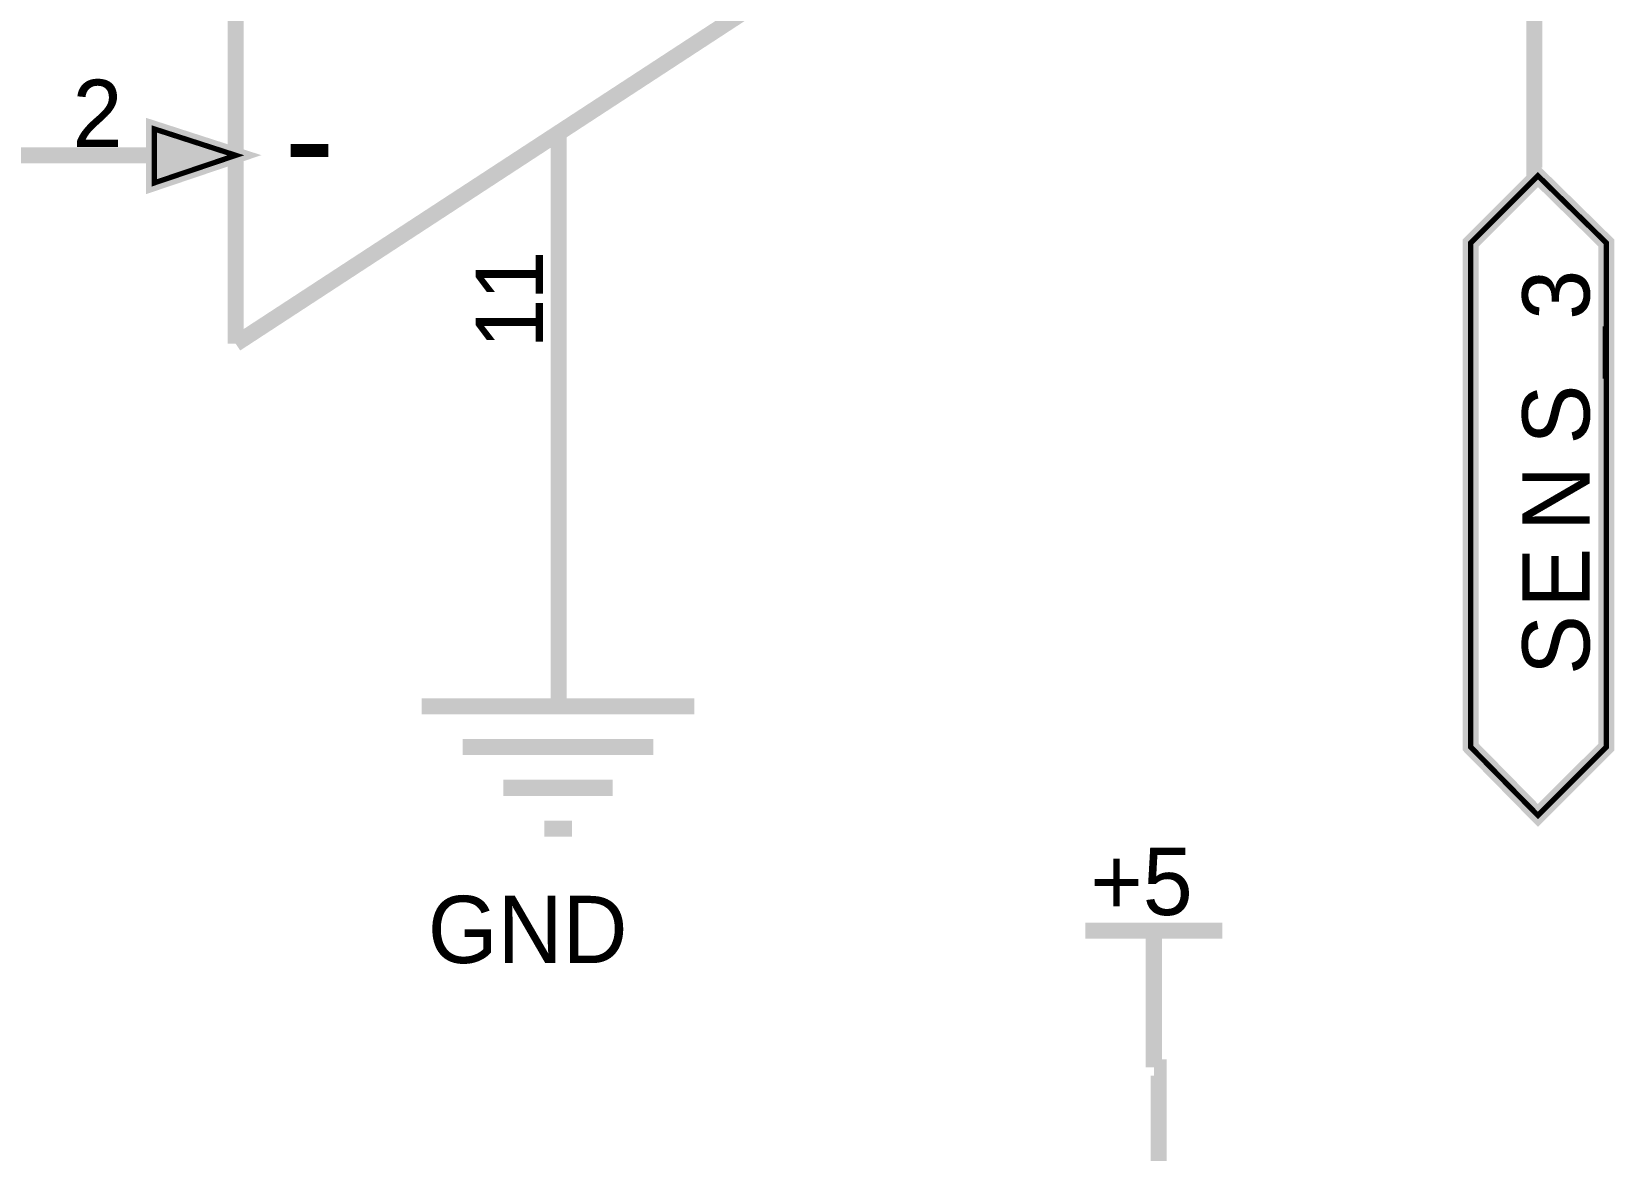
# Model space of a CAD drawing. Header units: millimetres. Extents: x 0 to 800, y 0 to 567.
# Drawn here: x 100.48 to 130.02, y 117.82 to 138.69 of the extents above; entities that cross this region are included whole.
import ezdxf

# ---------------------------------------------------------------- set-up
doc = ezdxf.new("R2010")
doc.units = ezdxf.units.MM
doc.layers.add('Sheet', color=255, linetype='Continuous')

msp = doc.modelspace()

# ---------------------------------------------------------------- linework, layer by layer
at = {"layer": 'Sheet', "const_width": 0.3}
for points in [[(104.291, 132.869), (104.291, 147.877)], [(115.782, 140.373), (104.291, 132.869)], [(128.527, 140.395), (128.527, 136.005), (128.594, 136.005)], [(110.316, 136.767), (110.316, 132.265)], [(104.291, 136.386), (99.789, 136.386)], [(110.316, 128.659), (110.316, 132.265)], [(110.316, 128.659), (110.316, 126.105)], [(107.763, 126.105), (112.847, 126.105)], [(108.524, 125.343), (112.086, 125.343)], [(109.286, 124.582), (111.324, 124.582)], [(110.047, 123.82), (110.563, 123.82)], [(120.149, 121.916), (122.703, 121.916)], [(121.426, 119.363), (121.426, 121.916)], [(121.516, 115.824), (121.516, 119.363), (121.426, 119.363)]]:
    msp.add_lwpolyline(points, dxfattribs=at)
at = {"layer": 'Sheet'}
for points, const_width in [([(102.768, 136.879), (104.291, 136.386), (102.768, 135.871), (102.768, 136.879)], 0.3), ([(102.768, 136.879), (104.291, 136.386), (102.768, 135.871), (102.768, 136.879)], 0.0991), ([(129.871, 125.343), (128.594, 124.067), (127.34, 125.343), (127.34, 134.751), (128.594, 136.005), (129.871, 134.751), (129.871, 125.343)], 0.3), ([(129.871, 125.343), (128.594, 124.067), (127.34, 125.343), (127.34, 134.751), (128.594, 136.005), (129.871, 134.751), (129.871, 125.343)], 0.0991)]:
    msp.add_lwpolyline(points, close=True, dxfattribs=dict(at, const_width=const_width))
msp.add_solid([(102.699, 135.809), (104.429, 136.386), (102.699, 136.963)], dxfattribs=at)

# ---------------------------------------------------------------- texts
for s, height, p in [('2', 1.254, (101.244, 136.543)), ('-', 2.15, (105.187, 135.647)), ('+5', 1.2543, (120.239, 122.208)), ('GND', 1.2543, (107.875, 121.312))]:
    msp.add_text(s, height=height, dxfattribs=at).set_placement(p)
for s, p in [('1', (110.025, 133.676)), ('3', (129.557, 133.317)), ('1', (110.025, 132.78)), ('_', (129.557, 132.242)), ('S', (129.557, 130.988)), ('N', (129.557, 129.375)), ('E', (129.557, 127.942)), ('S', (129.557, 126.687))]:
    msp.add_text(s, height=1.254, rotation=90, dxfattribs=at).set_placement(p)

doc.saveas('drawing.dxf')
